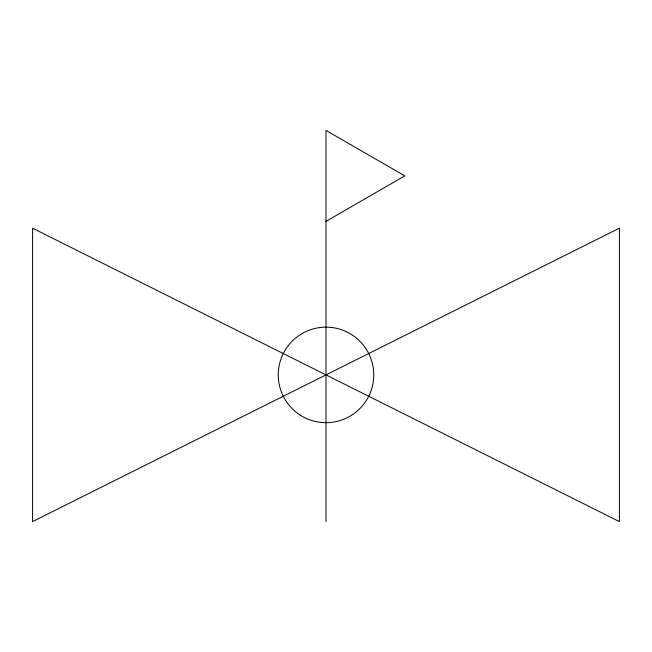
<?xml version="1.0" encoding="UTF-8"?>
<svg xmlns="http://www.w3.org/2000/svg" width="652" height="652" viewBox="0 0 652 652"><rect width="100%" height="100%" fill="white"/><g stroke="black" fill="none" stroke-linecap="round" stroke-linejoin="round"><path stroke-width="0.98" d="M326 221.37L404.786 175.885L326 130.4L326 521.6M619.4 228.2L32.6 521.6L32.6 228.2L619.4 521.6L619.4 228.2M300.173 415.071A47.751 47.751 0 0 0 373.702 377.182A47.751 47.751 0 0 0 304.125 332.455A47.751 47.751 0 0 0 300.173 415.071"/></g></svg>
